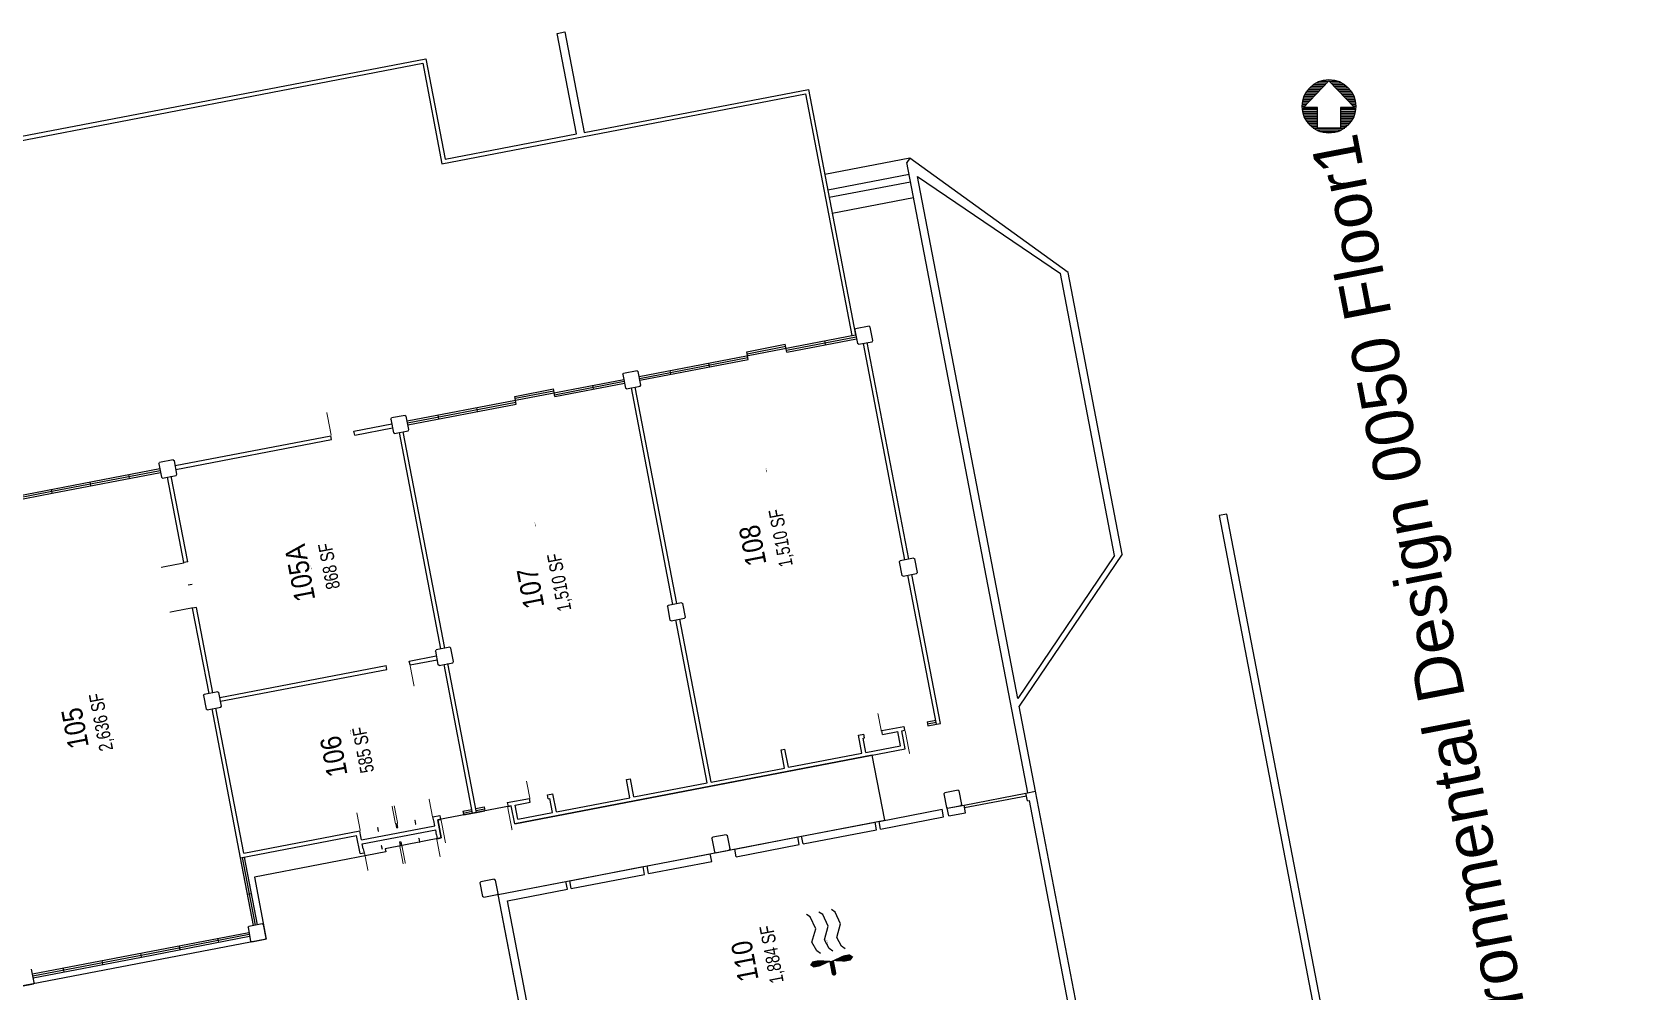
# Model space of a CAD drawing. Header units: inches. Extents: x 69199020 to 69202676, y 27674935 to 27677424.
# Drawn here: x 69200241 to 69202676, y 27675962 to 27677424 of the extents above; entities that cross this region are included whole.
import ezdxf
from ezdxf.enums import TextEntityAlignment as Align

# ---------------------------------------------------------------- set-up
doc = ezdxf.new("R2010")
doc.units = ezdxf.units.IN
doc.header["$LTSCALE"] = 10
doc.header["$MEASUREMENT"] = 0
doc.layers.get('0').update_dxf_attribs({"linetype": 'CONTINUOUS'})
for name, color, linetype in [('A-DOOR', 2, 'CONTINUOUS'), ('A-GLAZ', 1, 'CONTINUOUS'), ('A-IDEN-ICON', 4, 'CONTINUOUS'), ('A-IDEN-RNUM', 7, 'CONTINUOUS'), ('A-IDEN-SNUM', 4, 'CONTINUOUS'), ('A-IDEN-VNUM', 4, 'CONTINUOUS'), ('A-SITE', 3, 'CONTINUOUS'), ('A-TTLB', 4, 'CONTINUOUS'), ('A-WALL', 5, 'CONTINUOUS'), ('AREA-OUTSIDE', 3, 'CONTINUOUS'), ('AREA-TEXT', 3, 'CONTINUOUS')]:
    doc.layers.add(name, color=color, linetype=linetype)
doc.styles.add('CP_AREA', font='arial.ttf', dxfattribs={"height": 15})
doc.styles.add('CP_ROOMSNUMBER', font='arial.ttf', dxfattribs={"height": 1})
doc.styles.add('CP_ROOMVNUMBER', font='arial.ttf', dxfattribs={"width": 0.85, "height": 0.075})
doc.styles.add('CP_TITLE', font='arial.ttf', dxfattribs={"width": 0.85, "height": 0.125})

# ---------------------------------------------------------------- blocks, each defined once
blk = doc.blocks.new('CPMECH')
for p, q in [((0.005, 0.025), (0.015, 0.035)), ((0.015, 0.035), (0.045, 0.045)), ((0.015, -0.005), (0.045, 0.005)), ((0.045, 0.045), (0.085, 0.025)), ((0.045, 0.005), (0.085, -0.015)), ((0.085, 0.025), (0.125, 0.035)), ((0.125, 0.035), (0.135, 0.045)), ((0.125, -0.005), (0.135, 0.005)), ((0.005, -0.015), (0.015, -0.005)), ((0.005, -0.055), (0.015, -0.045)), ((0.015, -0.045), (0.045, -0.035)), ((0.045, -0.035), (0.085, -0.055)), ((0.085, -0.015), (0.125, -0.005)), ((0.085, -0.055), (0.125, -0.045)), ((0.125, -0.045), (0.135, -0.035))]:
    blk.add_line(p, q)
for points in [[(-0.025, -0.005, 0, 0.02, 0), (-0.025, 0.035, 0.02, 0.02, 0), (-0.025, 0.055, 0.02, 0, 0), (-0.025, 0.065, 0, 0, 0)], [(-0.025, -0.005, 0, 0.02, 0), (-0.025, -0.045, 0.02, 0.02, 0), (-0.025, -0.065, 0.02, 0, 0), (-0.025, -0.075, 0, 0, 0)]]:
    blk.add_lwpolyline(points, format="xyseb")
at = {"const_width": 0.0075}
blk.add_lwpolyline([(-0.0682, -0.0069, 1), (-0.0618, -0.0031, 1)], format="xyb", close=True, dxfattribs=at)
at = {"const_width": 0.015}
blk.add_lwpolyline([(-0.025, -0.005), (-0.065, -0.005)], dxfattribs=at)
blk = doc.blocks.new('*U7')
at = {"color": 0}
for p, q in [((-32, 25.8), (-12.8, 25.8)), ((-29.7, 28.3), (-10.3, 28.3)), ((-27.1, 30.9), (-7.9, 30.9)), ((-23.9, 33.5), (-5.5, 33.5)), ((-19.8, 36), (-3, 36)), ((-14.2, 38.6), (-0.6, 38.6)), ((0.6, 38.6), (14.2, 38.6)), ((3, 36), (19.8, 36)), ((5.5, 33.5), (23.9, 33.5)), ((7.9, 30.9), (27.1, 30.9)), ((10.3, 28.3), (29.7, 28.3)), ((12.8, 25.8), (32, 25.8)), ((-40.9, 2.8), (-34.7, 2.8)), ((-40.9, 0.2), (-37.1, 0.2)), ((-40.6, 5.3), (-32.3, 5.3)), ((-40.2, 7.9), (-29.8, 7.9)), ((-39.6, 10.4), (-27.4, 10.4)), ((-38.9, 13), (-24.9, 13)), ((-38, 15.6), (-22.5, 15.6)), ((-36.8, 18.1), (-20.1, 18.1)), ((-35.5, 20.7), (-17.6, 20.7)), ((-33.8, 23.2), (-15.2, 23.2)), ((15.2, 23.2), (33.8, 23.2)), ((17.6, 20.7), (35.5, 20.7)), ((20.1, 18.1), (36.8, 18.1)), ((22.5, 15.6), (38, 15.6)), ((24.9, 13), (38.9, 13)), ((27.4, 10.4), (39.6, 10.4)), ((29.8, 7.9), (40.2, 7.9)), ((32.3, 5.3), (40.6, 5.3)), ((34.7, 2.8), (40.9, 2.8)), ((37.1, 0.2), (40.9, 0.2)), ((-40.9, -2.4), (-17.5, -2.4)), ((-40.6, -4.9), (-17.5, -4.9)), ((-40.2, -7.5), (-17.5, -7.5)), ((-39.6, -10), (-17.5, -10)), ((-38.9, -12.6), (-17.5, -12.6)), ((-38, -15.2), (-17.5, -15.2)), ((-36.8, -17.7), (-17.5, -17.7)), ((-35.5, -20.3), (-17.5, -20.3)), ((-33.8, -22.8), (-17.5, -22.8)), ((17.5, -2.4), (40.9, -2.4)), ((17.5, -4.9), (40.6, -4.9)), ((17.5, -7.5), (40.2, -7.5)), ((17.5, -10), (39.6, -10)), ((17.5, -12.6), (38.9, -12.6)), ((17.5, -15.2), (38, -15.2)), ((17.5, -17.7), (36.8, -17.7)), ((17.5, -20.3), (35.5, -20.3)), ((17.5, -22.8), (33.8, -22.8)), ((-32, -25.4), (-17.5, -25.4)), ((-29.7, -27.9), (-17.5, -27.9)), ((-27.1, -30.5), (-17.5, -30.5)), ((-23.9, -33.1), (23.9, -33.1)), ((-19.8, -35.6), (19.8, -35.6)), ((-14.2, -38.2), (14.2, -38.2)), ((17.5, -25.4), (32, -25.4)), ((17.5, -27.9), (29.7, -27.9)), ((17.5, -30.5), (27.1, -30.5))]:
    blk.add_line(p, q, dxfattribs=at)
at = {"color": 0, "linetype": 'ByBlock', "lineweight": -2}
blk.add_lwpolyline([(-17.5, -32.9), (-17.5, -1.8), (-39, -1.8), (0, 39.2), (39, -1.8), (17.5, -1.8), (17.5, -32.9)], close=True, dxfattribs=at)
blk.add_circle((0, 0.2), 40.9, dxfattribs=at)

msp = doc.modelspace()

# ---------------------------------------------------------------- linework, layer by layer
at = {"layer": 'A-DOOR'}
for points in [[(69200696.9, 27676808.9, 1.5, 1.5, 0), (69200690.1, 27676844.2, 0, 0, 0), (69200690.9, 27676844.4, 0, 0, -0.414214), (69200731.8, 27676814, 0, 0, -0.414214)], [(69200472.9, 27676614.6, 1.5, 1.5, 0), (69200437.6, 27676607.8, 0, 0, 0), (69200437.7, 27676607.1, 0, 0, 0.414214), (69200481.1, 27676580.3, 0, 0, 0.414214)], [(69200486.1, 27676546.3, 1.5, 1.5, 0), (69200450.7, 27676539.5, 0, 0, 0), (69200450.6, 27676540.2, 0, 0, -0.414214), (69200480.9, 27676581.2, 0, 0, -0.414214)], [(69200816.4, 27676462, 1.5, 1.5, 0), (69200823.2, 27676426.6, 0, 0, 0), (69200822.5, 27676426.5, 0, 0, -0.387439), (69200781.1, 27676455.2, 0, 0, -0.414214)], [(69201535.4, 27676357.7, 1.5, 1.5, 0), (69201530.1, 27676385.2, 0, 0, 0), (69201530.9, 27676385.3, 0, 0, 0.414214), (69201508.7, 27676352.6, 0, 0, 0.414214)], [(69201571.6, 27676358.9, 1.5, 1.5, 0), (69201578.4, 27676323.6, 0, 0, 0), (69201579.1, 27676323.7, 0, 0, 0.414214), (69201605.9, 27676367, 0, 0, 0.414214)], [(69200999.8, 27676254.8, 1.5, 1.5, 0), (69200994.5, 27676282.3, 0, 0, 0), (69200993.8, 27676282.2, 0, 0, -0.414214), (69201026.6, 27676259.9, 0, 0, -0.414214)], [(69200851.3, 27676227.4, 1.5, 1.5, 0), (69200846, 27676254.9, 0, 0, 0), (69200846.7, 27676255, 0, 0, 0.414214), (69200824.5, 27676222.3, 0, 0, 0.414214)], [(69200741.2, 27676206.3, 1.5, 1.5, 0), (69200735.9, 27676233.8, 0, 0, 0), (69200735.1, 27676233.6, 0, 0, -0.414214), (69200767.9, 27676211.4, 0, 0, -0.414214)], [(69200794.9, 27676216.6, 1.5, 1.5, 0), (69200789.6, 27676244.1, 0, 0, 0), (69200790.4, 27676244.2, 0, 0, 0.414214), (69200768.2, 27676211.4, 0, 0, 0.414214)], [(69200798.2, 27676217.2, 1.5, 1.5, 0), (69200792.9, 27676244.7, 0, 0, 0), (69200792.2, 27676244.6, 0, 0, -0.414214), (69200825, 27676222.4, 0, 0, -0.414214)], [(69200864.3, 27676223, 1.5, 1.5, 0), (69200871.1, 27676187.7, 0, 0, 0), (69200871.8, 27676187.8, 0, 0, 0.414214), (69200898.6, 27676231.1, 0, 0, 0.414214)], [(69200965.8, 27676242.5, 1.5, 1.5, 0), (69200972.6, 27676207.2, 0, 0, 0), (69200971.8, 27676207, 0, 0, -0.414214), (69200930.9, 27676237.3, 0, 0, -0.414214)], [(69200747.6, 27676172.9, 1.5, 1.5, 0), (69200752.9, 27676145.4, 0, 0, 0), (69200752.1, 27676145.2, 0, 0, 0.414214), (69200774.3, 27676178, 0, 0, 0.414214)], [(69200801.3, 27676183.2, 1.5, 1.5, 0), (69200806.6, 27676155.7, 0, 0, 0), (69200807.4, 27676155.9, 0, 0, -0.414214), (69200774.6, 27676178.1, 0, 0, -0.414214)], [(69200804.6, 27676183.8, 1.5, 1.5, 0), (69200809.9, 27676156.3, 0, 0, 0), (69200809.2, 27676156.2, 0, 0, 0.414214), (69200831.4, 27676189, 0, 0, 0.414214)], [(69200857.7, 27676194, 1.5, 1.5, 0), (69200862.9, 27676166.5, 0, 0, 0), (69200863.7, 27676166.7, 0, 0, -0.414214), (69200830.9, 27676188.9, 0, 0, -0.414214)]]:
    msp.add_lwpolyline(points, format="xyseb", dxfattribs=at)
at = {"layer": 'A-GLAZ'}
for p, q in [((69201166.3, 27676898.9), (69201496.2, 27676962.3)), ((69201390.7, 27676938.9), (69201496.8, 27676959.3)), ((69201391.3, 27676936), (69201497.4, 27676956.4)), ((69201450.2, 27676947.3), (69201449.1, 27676953.2)), ((69201330.1, 27676936.4), (69201389, 27676947.8)), ((69201332.4, 27676924.7), (69201330.1, 27676936.4)), ((69201330.7, 27676933.5), (69201389.6, 27676944.8)), ((69201391.3, 27676936), (69201389, 27676947.8)), ((69201166.8, 27676895.9), (69201331.8, 27676927.6)), ((69201167.4, 27676893), (69201332.4, 27676924.7)), ((69201214.5, 27676902), (69201213.4, 27676907.9)), ((69201273.5, 27676913.3), (69201272.3, 27676919.2)), ((69200812.7, 27676830.9), (69201142.7, 27676894.3)), ((69200976.6, 27676868.5), (69201035.5, 27676879.8)), ((69201037.8, 27676868.1), (69201035.5, 27676879.8)), ((69201037.2, 27676871), (69201143.3, 27676891.4)), ((69201037.8, 27676868.1), (69201143.8, 27676888.4)), ((69201096.7, 27676879.4), (69201095.6, 27676885.3)), ((69200813.3, 27676828), (69200978.3, 27676859.7)), ((69200813.9, 27676825), (69200978.8, 27676856.7)), ((69200978.8, 27676856.7), (69200976.6, 27676868.5)), ((69200977.1, 27676865.6), (69201036.1, 27676876.9)), ((69200861, 27676834.1), (69200859.9, 27676840)), ((69200919.9, 27676845.4), (69200918.8, 27676851.3)), ((69200105.7, 27676695.1), (69200435.6, 27676758.5)), ((69200271.2, 27676723.8), (69200436.2, 27676755.5)), ((69200271.8, 27676720.9), (69200436.8, 27676752.6)), ((69200330.7, 27676732.2), (69200329.6, 27676738.1)), ((69200389.6, 27676743.5), (69200388.5, 27676749.4)), ((69200106.2, 27676692.1), (69200271.2, 27676723.8)), ((69200106.8, 27676689.2), (69200271.8, 27676720.9)), ((69200271.8, 27676720.9), (69200270.6, 27676726.8)), ((69201605, 27676372.2), (69201618.3, 27676374.7)), ((69201605.5, 27676369.2), (69201618.8, 27676371.8)), ((69201606.1, 27676366.3), (69201619.4, 27676368.8)), ((69200897.7, 27676236.3), (69200911.2, 27676238.9)), ((69200898.2, 27676233.3), (69200911.8, 27676235.9)), ((69200898.8, 27676230.4), (69200912.3, 27676233)), ((69200917.1, 27676240), (69200929.9, 27676242.5)), ((69200917.7, 27676237.1), (69200930.4, 27676239.5)), ((69200918.2, 27676234.1), (69200931, 27676236.6)), ((69200578.6, 27676061.9), (69200558.8, 27676165.1)), ((69200581.6, 27676062.5), (69200561.8, 27676165.6)), ((69200584.5, 27676063.1), (69200564.7, 27676166.2)), ((69200575.5, 27676110.2), (69200569.6, 27676109.1)), ((69200241.5, 27675988), (69200571.5, 27676051.4)), ((69200407.1, 27676016.8), (69200572, 27676048.5)), ((69200407.6, 27676013.8), (69200572.6, 27676045.5)), ((69200466.5, 27676025.1), (69200465.4, 27676031)), ((69200525.5, 27676036.5), (69200524.3, 27676042.4)), ((69200242.1, 27675985.1), (69200407.1, 27676016.8)), ((69200242.6, 27675982.1), (69200407.6, 27676013.8)), ((69200348.7, 27676002.5), (69200347.6, 27676008.4)), ((69200407.6, 27676013.8), (69200406.5, 27676019.7)), ((69200289.8, 27675991.2), (69200288.6, 27675997.1))]:
    msp.add_line(p, q, dxfattribs=at)
at = {"layer": 'A-SITE'}
for p, q in [((69201041.4, 27677421.7), (69201053.2, 27677423.9)), ((69201070.8, 27677268.5), (69201041.4, 27677421.7)), ((69201053.2, 27677423.9), (69201082.6, 27677270.7)), ((69199957.2, 27677213.4), (69200841, 27677383.2)), ((69199964.2, 27677208.6), (69200836.3, 27677376.2)), ((69200836.3, 27677376.2), (69200865.7, 27677223)), ((69200841, 27677383.2), (69200870.5, 27677230)), ((69200865.7, 27677223), (69201419.6, 27677329.4)), ((69201082.6, 27677270.7), (69201424.3, 27677336.4)), ((69201419.6, 27677329.4), (69201490.3, 27676961.1)), ((69201424.3, 27677336.4), (69201496.2, 27676962.3)), ((69200870.5, 27677230), (69201070.8, 27677268.5)), ((69201578.9, 27677231.7), (69201449.3, 27677206.8)), ((69201578.9, 27677231.7), (69201574.1, 27677224.7)), ((69201758.6, 27676264.2), (69201574.1, 27677224.7)), ((69201820.1, 27677057.3), (69201578.9, 27677231.7)), ((69201453.8, 27677183.2), (69201577.5, 27677207)), ((69201743.3, 27676407.9), (69201590.4, 27677203.4)), ((69201590.4, 27677203.4), (69201808.2, 27677055.8)), ((69201579.8, 27677195.2), (69201456, 27677171.4)), ((69201460.6, 27677147.9), (69201584.3, 27677171.6)), ((69201890.8, 27676625.7), (69201808.2, 27677055.8)), ((69201902.6, 27676627.9), (69201820.1, 27677057.3)), ((69202061.9, 27676689.1), (69202050.1, 27676686.8)), ((69202050.1, 27676686.8), (69202217.7, 27675814.8)), ((69202227.2, 27675828.8), (69202061.9, 27676689.1)), ((69201890.8, 27676625.7), (69201743.3, 27676407.9)), ((69201902.6, 27676627.9), (69201745.5, 27676396.1)), ((69201770.4, 27676266.5), (69201745.5, 27676396.1))]:
    msp.add_line(p, q, dxfattribs=at)
at = {"layer": 'A-WALL'}
for p, q in [((69201494.8, 27676969.6), (69201496, 27676971.4)), ((69201494.8, 27676969.6), (69201498.8, 27676949)), ((69201516.6, 27676975.3), (69201496, 27676971.4)), ((69201516.6, 27676975.3), (69201518.4, 27676974.1)), ((69201522.3, 27676953.5), (69201518.4, 27676974.1)), ((69201521.2, 27676951.8), (69201522.3, 27676953.5)), ((69201500.5, 27676947.8), (69201498.8, 27676949)), ((69201500.5, 27676947.8), (69201521.2, 27676951.8)), ((69201571.3, 27676619.3), (69201507.9, 27676949.2)), ((69201577.2, 27676620.4), (69201513.8, 27676950.4)), ((69201163.1, 27676907.4), (69201142.5, 27676903.4)), ((69201163.1, 27676907.4), (69201164.9, 27676906.2)), ((69201168.8, 27676885.6), (69201164.9, 27676906.2)), ((69201141.3, 27676901.7), (69201142.5, 27676903.4)), ((69201141.3, 27676901.7), (69201145.2, 27676881.1)), ((69201147, 27676879.9), (69201145.2, 27676881.1)), ((69201147, 27676879.9), (69201167.6, 27676883.8)), ((69201217.8, 27676551.3), (69201154.4, 27676881.3)), ((69201223.7, 27676552.5), (69201160.3, 27676882.4)), ((69201167.6, 27676883.8), (69201168.8, 27676885.6)), ((69200787.7, 27676833.8), (69200788.9, 27676835.5)), ((69200787.7, 27676833.8), (69200791.7, 27676813.1)), ((69200809.6, 27676839.5), (69200788.9, 27676835.5)), ((69200809.6, 27676839.5), (69200811.3, 27676838.3)), ((69200815.3, 27676817.7), (69200811.3, 27676838.3)), ((69200459.2, 27676763), (69200696.2, 27676808.5)), ((69200697.3, 27676802.7), (69200696.2, 27676808.5)), ((69200731.6, 27676815.3), (69200789.2, 27676826.4)), ((69200732.7, 27676809.4), (69200731.6, 27676815.3)), ((69200732.7, 27676809.4), (69200790.3, 27676820.5)), ((69200793.5, 27676812), (69200791.7, 27676813.1)), ((69200793.5, 27676812), (69200814.1, 27676815.9)), ((69200864.2, 27676483.4), (69200800.8, 27676813.4)), ((69200870.1, 27676484.5), (69200806.7, 27676814.5)), ((69200814.1, 27676815.9), (69200815.3, 27676817.7)), ((69200460.3, 27676757.1), (69200697.3, 27676802.7)), ((69200434.2, 27676765.8), (69200435.4, 27676767.6)), ((69200434.2, 27676765.8), (69200438.2, 27676745.2)), ((69200456, 27676771.6), (69200435.4, 27676767.6)), ((69200456, 27676771.6), (69200457.8, 27676770.4)), ((69200461.7, 27676749.8), (69200457.8, 27676770.4)), ((69200439.9, 27676744), (69200438.2, 27676745.2)), ((69200439.9, 27676744), (69200460.6, 27676748)), ((69200472.3, 27676615.2), (69200447.3, 27676745.4)), ((69200478.2, 27676616.4), (69200453.2, 27676746.6)), ((69200460.6, 27676748), (69200461.7, 27676749.8)), ((69200478.2, 27676616.4), (69200472.3, 27676615.2)), ((69201562.7, 27676616.1), (69201563.9, 27676617.8)), ((69201562.7, 27676616.1), (69201566.7, 27676595.5)), ((69201584.6, 27676621.8), (69201563.9, 27676617.8)), ((69201584.6, 27676621.8), (69201586.3, 27676620.6)), ((69201590.3, 27676600), (69201586.3, 27676620.6)), ((69201568.5, 27676594.3), (69201566.7, 27676595.5)), ((69201568.5, 27676594.3), (69201589.1, 27676598.2)), ((69201619.4, 27676368.8), (69201575.8, 27676595.7)), ((69201625.3, 27676370), (69201581.7, 27676596.8)), ((69201589.1, 27676598.2), (69201590.3, 27676600)), ((69200484.8, 27676581.9), (69200478.9, 27676580.8)), ((69200491.6, 27676546.6), (69200485.7, 27676545.5)), ((69200510.7, 27676415.5), (69200485.7, 27676545.5)), ((69200516.6, 27676416.6), (69200491.6, 27676546.6)), ((69201209.2, 27676548.2), (69201210.4, 27676549.9)), ((69201209.2, 27676548.2), (69201213.2, 27676527.5)), ((69201231, 27676553.9), (69201210.4, 27676549.9)), ((69201231, 27676553.9), (69201232.8, 27676552.7)), ((69201236.7, 27676532.1), (69201232.8, 27676552.7)), ((69201214.9, 27676526.3), (69201213.2, 27676527.5)), ((69201214.9, 27676526.3), (69201235.5, 27676530.3)), ((69201270, 27676279.3), (69201222.3, 27676527.8)), ((69201275.9, 27676280.4), (69201228.2, 27676528.9)), ((69201235.5, 27676530.3), (69201236.7, 27676532.1)), ((69200815.8, 27676464.9), (69200857.1, 27676472.9)), ((69200817, 27676459.1), (69200858.2, 27676467)), ((69200855.7, 27676480.2), (69200856.9, 27676482)), ((69200855.7, 27676480.2), (69200859.6, 27676459.6)), ((69200877.5, 27676486), (69200856.9, 27676482)), ((69200877.5, 27676486), (69200879.2, 27676484.8)), ((69200883.2, 27676464.1), (69200879.2, 27676484.8)), ((69200527.1, 27676409.5), (69200780.5, 27676458.2)), ((69200528.3, 27676403.6), (69200781.6, 27676452.3)), ((69200861.4, 27676458.4), (69200859.6, 27676459.6)), ((69200861.4, 27676458.4), (69200882, 27676462.4)), ((69200912.3, 27676233), (69200868.8, 27676459.8)), ((69200918.2, 27676234.1), (69200874.6, 27676461)), ((69200882, 27676462.4), (69200883.2, 27676464.1)), ((69200524, 27676418), (69200503.3, 27676414.1)), ((69200524, 27676418), (69200525.7, 27676416.8)), ((69200529.7, 27676396.2), (69200525.7, 27676416.8)), ((69200502.1, 27676412.3), (69200503.3, 27676414.1)), ((69200502.1, 27676412.3), (69200506.1, 27676391.7)), ((69200507.9, 27676390.5), (69200528.5, 27676394.5)), ((69200563.6, 27676172.1), (69200521.1, 27676393)), ((69200528.5, 27676394.5), (69200529.7, 27676396.2)), ((69200507.9, 27676390.5), (69200506.1, 27676391.7)), ((69200558.8, 27676165.1), (69200515.2, 27676391.9)), ((69201605, 27676372.2), (69201606.1, 27676366.3)), ((69201619.4, 27676368.8), (69201625.3, 27676370)), ((69201500.4, 27676352.1), (69201508.5, 27676353.6)), ((69201505.7, 27676324.6), (69201500.4, 27676352.1)), ((69201507.5, 27676347.3), (69201509.6, 27676347.7)), ((69201511.6, 27676325.7), (69201507.5, 27676347.3)), ((69201509.6, 27676347.7), (69201508.5, 27676353.6)), ((69201536, 27676358.9), (69201569.6, 27676365.4)), ((69201537.1, 27676353), (69201536, 27676358.9)), ((69201537.1, 27676353), (69201560.5, 27676357.5)), ((69201564.6, 27676335.9), (69201560.5, 27676357.5)), ((69201566.4, 27676358.6), (69201570.7, 27676359.5)), ((69201571.7, 27676331.1), (69201566.4, 27676358.6)), ((69201569.6, 27676365.4), (69201570.7, 27676359.5)), ((69200976.5, 27676216.8), (69201571.7, 27676331.1)), ((69201382.6, 27676329.4), (69201388.5, 27676330.6)), ((69201387.9, 27676301.9), (69201382.6, 27676329.4)), ((69201393.8, 27676303.1), (69201388.5, 27676330.6)), ((69201393.8, 27676303.1), (69201505.7, 27676324.6)), ((69201511.6, 27676325.7), (69201564.6, 27676335.9)), ((69201275.9, 27676280.4), (69201387.9, 27676301.9)), ((69201146.9, 27676284.2), (69201152.8, 27676285.3)), ((69201152.2, 27676256.7), (69201146.9, 27676284.2)), ((69201158.1, 27676257.8), (69201152.8, 27676285.3)), ((69201158.1, 27676257.8), (69201270, 27676279.3)), ((69200965.2, 27676249.3), (69200998.9, 27676255.7)), ((69200965.2, 27676249.3), (69200966.4, 27676243.4)), ((69200977.2, 27676245.4), (69201000, 27676249.8)), ((69201000, 27676249.8), (69200998.9, 27676255.7)), ((69201026.4, 27676261), (69201034.9, 27676262.7)), ((69201027.5, 27676255.1), (69201026.4, 27676261)), ((69201027.5, 27676255.1), (69201030.2, 27676255.6)), ((69201034.3, 27676234), (69201030.2, 27676255.6)), ((69201040.2, 27676235.2), (69201034.9, 27676262.7)), ((69201040.2, 27676235.2), (69201152.2, 27676256.7)), ((69201630.7, 27676262.5), (69201631.9, 27676264.3)), ((69201630.7, 27676262.5), (69201634.6, 27676241.9)), ((69201652.5, 27676268.3), (69201631.9, 27676264.3)), ((69201652.5, 27676268.3), (69201654.2, 27676267.1)), ((69201658.2, 27676246.5), (69201654.2, 27676267.1)), ((69201657, 27676244.7), (69201658.2, 27676246.5)), ((69201661.4, 27676245.5), (69201755.7, 27676263.7)), ((69201662.2, 27676241.6), (69201756.5, 27676259.7)), ((69201755.7, 27676263.7), (69201770.4, 27676266.5)), ((69201758, 27676251.9), (69201755.7, 27676263.7)), ((69201758, 27676251.9), (69201760.9, 27676252.4)), ((69201819.8, 27675946), (69201760.9, 27676252.4)), ((69201833.8, 27675936.5), (69201770.4, 27676266.5)), ((69200824.5, 27676222.2), (69200825, 27676222.3)), ((69200826.1, 27676216.4), (69200825, 27676222.3)), ((69200852, 27676227.5), (69200862.3, 27676229.5)), ((69200853.1, 27676221.6), (69200852, 27676227.5)), ((69200853.1, 27676221.6), (69200853.4, 27676221.7)), ((69200854.9, 27676213.8), (69200853.4, 27676221.7)), ((69200859.3, 27676222.8), (69200863.4, 27676223.6)), ((69200864.6, 27676195.3), (69200859.3, 27676222.8)), ((69200862.3, 27676229.5), (69200863.4, 27676223.6)), ((69200897.7, 27676236.3), (69200898.8, 27676230.4)), ((69200912.3, 27676233), (69200918.2, 27676234.1)), ((69200929.9, 27676242.5), (69200931, 27676236.6)), ((69200966.4, 27676243.4), (69200971.3, 27676244.3)), ((69200976.5, 27676216.8), (69200971.3, 27676244.3)), ((69200981.3, 27676223.8), (69200977.2, 27676245.4)), ((69200981.3, 27676223.8), (69201034.3, 27676234)), ((69201531.8, 27676220.6), (69201628, 27676239.1)), ((69201534.1, 27676208.9), (69201630.3, 27676227.3)), ((69201630.3, 27676227.3), (69201628, 27676239.1)), ((69201636.4, 27676240.7), (69201634.6, 27676241.9)), ((69201635.9, 27676240.6), (69201661.4, 27676245.5)), ((69201638.2, 27676228.9), (69201635.9, 27676240.6)), ((69201636.4, 27676240.7), (69201657, 27676244.7)), ((69201638.2, 27676228.9), (69201663.7, 27676233.8)), ((69201663.7, 27676233.8), (69201661.4, 27676245.5)), ((69200558.8, 27676165.1), (69200735.6, 27676199)), ((69200563.6, 27676172.1), (69200740.4, 27676206.1)), ((69200740.9, 27676171.5), (69200735.6, 27676199)), ((69200741.6, 27676200.2), (69200740.4, 27676206.1)), ((69200741.5, 27676200.2), (69200741.6, 27676200.2)), ((69200743, 27676192.3), (69200741.5, 27676200.2)), ((69200743, 27676192.3), (69200854.9, 27676213.8)), ((69200744.1, 27676186.4), (69200856.1, 27676207.9)), ((69200769.1, 27676205.5), (69200767.9, 27676211.4)), ((69200767.9, 27676211.4), (69200768.2, 27676211.4)), ((69200769.1, 27676205.5), (69200769.3, 27676205.5)), ((69200795.7, 27676216.7), (69200797.5, 27676217)), ((69200796.8, 27676210.8), (69200795.7, 27676216.7)), ((69200796.8, 27676210.8), (69200798.6, 27676211.1)), ((69200798.6, 27676211.1), (69200797.5, 27676217)), ((69200825.6, 27676216.3), (69200826.1, 27676216.4)), ((69200857.6, 27676200.1), (69200856.1, 27676207.9)), ((69200857.3, 27676200), (69200857.6, 27676200.1)), ((69200857.3, 27676200), (69200858.4, 27676194.1)), ((69201298.9, 27676200.3), (69201278.3, 27676196.4)), ((69201298.9, 27676200.3), (69201300.7, 27676199.2)), ((69201304.7, 27676178.5), (69201300.7, 27676199.2)), ((69201413.9, 27676198), (69201525.9, 27676219.5)), ((69201416.2, 27676186.2), (69201413.9, 27676198)), ((69201416.2, 27676186.2), (69201528.2, 27676207.7)), ((69201528.2, 27676207.7), (69201525.9, 27676219.5)), ((69201534.1, 27676208.9), (69201531.8, 27676220.6)), ((69200745.6, 27676178.6), (69200744.1, 27676186.4)), ((69200745.6, 27676178.6), (69200745.7, 27676178.6)), ((69200745.7, 27676178.6), (69200746.9, 27676172.7)), ((69200773.2, 27676183.9), (69200774.4, 27676178)), ((69200773.2, 27676183.9), (69200773.5, 27676183.9)), ((69200774.4, 27676178), (69200774.6, 27676178)), ((69200801, 27676189.2), (69200802.8, 27676189.5)), ((69200801, 27676189.2), (69200802.1, 27676183.3)), ((69200802.1, 27676183.3), (69200803.9, 27676183.6)), ((69200802.8, 27676189.5), (69200803.9, 27676183.6)), ((69200829.8, 27676194.7), (69200830.3, 27676194.8)), ((69200830.3, 27676194.8), (69200831.4, 27676188.9)), ((69200830.9, 27676188.8), (69200831.4, 27676188.9)), ((69200858.4, 27676194.1), (69200864.6, 27676195.3)), ((69201277.1, 27676194.6), (69201278.3, 27676196.4)), ((69201277.1, 27676194.6), (69201281.1, 27676174)), ((69201282.8, 27676172.8), (69201281.1, 27676174)), ((69201282.8, 27676172.8), (69201303.5, 27676176.8)), ((69201303.5, 27676176.8), (69201304.7, 27676178.5)), ((69201311.8, 27676178.4), (69201408.1, 27676196.9)), ((69201314.1, 27676166.6), (69201311.8, 27676178.4)), ((69201314.1, 27676166.6), (69201410.3, 27676185.1)), ((69201410.3, 27676185.1), (69201408.1, 27676196.9)), ((69200740.9, 27676171.5), (69200746.9, 27676172.7)), ((69201060.4, 27676130.1), (69201172.4, 27676151.6)), ((69201174.6, 27676139.8), (69201172.4, 27676151.6)), ((69201178.3, 27676152.7), (69201274.5, 27676171.2)), ((69201180.5, 27676140.9), (69201178.3, 27676152.7)), ((69201180.5, 27676140.9), (69201276.8, 27676159.4)), ((69201276.8, 27676159.4), (69201274.5, 27676171.2)), ((69200923.6, 27676126.7), (69200924.8, 27676128.5)), ((69200923.6, 27676126.7), (69200927.6, 27676106.1)), ((69200945.4, 27676132.4), (69200924.8, 27676128.5)), ((69200945.4, 27676132.4), (69200947.2, 27676131.2)), ((69200951.1, 27676110.6), (69200947.2, 27676131.2)), ((69200951.4, 27676109.1), (69201054.5, 27676128.9)), ((69201056.8, 27676117.2), (69201054.5, 27676128.9)), ((69201062.7, 27676118.3), (69201060.4, 27676130.1)), ((69201062.7, 27676118.3), (69201174.6, 27676139.8)), ((69200929.3, 27676104.9), (69200927.6, 27676106.1)), ((69200929.3, 27676104.9), (69200949.9, 27676108.9)), ((69200949.9, 27676108.9), (69200951.1, 27676110.6)), ((69201014.8, 27675779.2), (69200951.4, 27676109.1)), ((69200965.5, 27676099.6), (69201056.8, 27676117.2)), ((69201024.3, 27675793.2), (69200965.5, 27676099.6)), ((69200570.1, 27676058.8), (69200571.3, 27676060.5)), ((69200570.1, 27676058.8), (69200574, 27676038.2)), ((69200591.9, 27676064.5), (69200571.3, 27676060.5)), ((69200591.9, 27676064.5), (69200593.6, 27676063.3)), ((69200597.6, 27676042.7), (69200593.6, 27676063.3)), ((69200575.8, 27676037), (69200574, 27676038.2)), ((69200575.8, 27676037), (69200596.4, 27676040.9)), ((69200596.4, 27676040.9), (69200597.6, 27676042.7)), ((69200244.1, 27675974.8), (69200240.1, 27675995.4)), ((69200222.2, 27675969), (69200242.9, 27675973)), ((69200242.9, 27675973), (69200244.1, 27675974.8))]:
    msp.add_line(p, q, dxfattribs=at)
for points in [[(69200781.6, 27676452.3), (69200780.5, 27676458.2)], [(69200817, 27676459.1), (69200815.8, 27676464.9)]]:
    msp.add_lwpolyline(points, dxfattribs=at)
at = {"layer": 'AREA-OUTSIDE'}
msp.add_lwpolyline([(69201014.8, 27675779.2), (69200951.4, 27676109.1), (69201540.6, 27676222.3), (69201521.6, 27676321.5), (69200976.5, 27676216.8), (69200971.3, 27676244.3), (69200859.3, 27676222.8), (69200864.6, 27676195.3), (69200779.2, 27676178.9), (69200780.1, 27676174), (69200579.8, 27676135.5), (69200597.9, 27676041.2), (69199749.4, 27675878.2)], dxfattribs=at)

# ---------------------------------------------------------------- block references
at = {"layer": 'A-IDEN-ICON', "xscale": 479.9999999999999, "yscale": 479.9999999999999, "zscale": 479.9999999999999, "rotation": 100.8755008505294}
msp.add_blockref('CPMECH', (69201454.9, 27676019.2), dxfattribs=at)
at = {"layer": 'A-TTLB'}
msp.add_blockref('*U7', (69202217.6, 27677310.4), dxfattribs=at)

# ---------------------------------------------------------------- texts
at = {"layer": 'A-IDEN-RNUM', "style": 'CP_ROOMSNUMBER', "width": 0.85}
for s, p in [('0108-00', (69201359.9, 27676755.8)), ('0107-00', (69201007.5, 27676673.5)), ('0105-A0', (69200666.5, 27676607.9)), ('0106-00', (69200726.2, 27676356.8)), ('0110-00', (69201453, 27676035.4))]:
    msp.add_text(s, height=1, rotation=100.88, dxfattribs=at).set_placement(p, align=Align.MIDDLE)
at = {"layer": 'A-IDEN-SNUM', "style": 'CP_ROOMSNUMBER', "width": 0.85}
for s, p in [('0050010800', (69201359.9, 27676755.8)), ('0050010700', (69201007.5, 27676673.5)), ('00500105A0', (69200666.5, 27676607.9)), ('0050010600', (69200726.2, 27676356.8)), ('0050011000', (69201453, 27676035.4))]:
    msp.add_text(s, height=1, rotation=100.88, dxfattribs=at).set_placement(p, align=Align.MIDDLE)
at = {"layer": 'A-IDEN-VNUM', "style": 'CP_ROOMVNUMBER', "width": 0.85}
for s, p in [('108', (69201339.1, 27676640.9)), ('105A', (69200649.1, 27676599)), ('107', (69201000.6, 27676575.9)), ('105', (69200306.3, 27676362.5)), ('106', (69200700.6, 27676319.5)), ('110', (69201327.1, 27676007.4))]:
    msp.add_text(s, height=31.5, rotation=100.88, dxfattribs=at).set_placement(p, align=Align.MIDDLE)
at = {"layer": 'A-TTLB', "style": 'CP_TITLE'}
msp.add_text('Architecture & Environmental Design 0050 Floor1', height=72, rotation=100.88, dxfattribs=at).set_placement((69202676.5, 27675104))
at = {"layer": 'AREA-TEXT', "style": 'CP_AREA', "width": 0.75}
for s, p in [('1,510 SF', (69201381.9, 27676652.6)), ('868 SF', (69200693.6, 27676609.6)), ('1,510 SF', (69201044.3, 27676584.9)), ('2,636 SF', (69200346, 27676371.8)), ('585 SF', (69200745.5, 27676329.5)), ('1,884 SF', (69201368, 27676017.9))]:
    msp.add_text(s, height=21, rotation=100.8755, dxfattribs=at).set_placement(p, align=Align.MIDDLE_CENTER)

doc.saveas('drawing.dxf')
